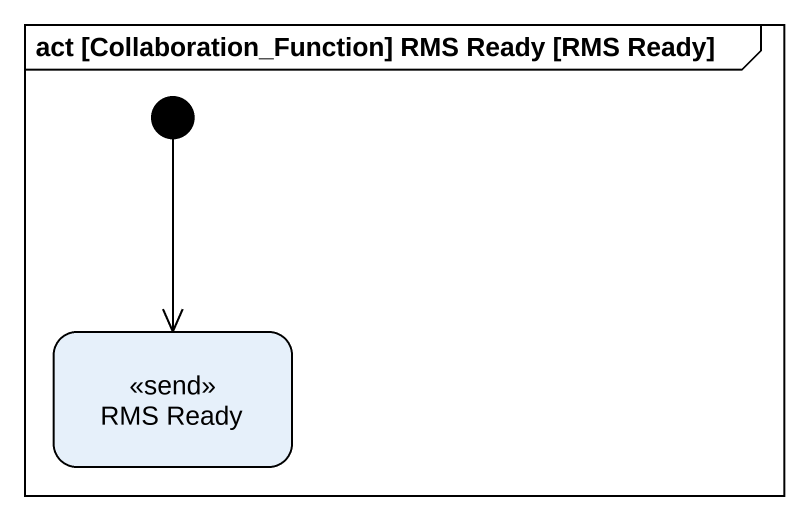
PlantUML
@startuml
mainframe act [Collaboration_Function] RMS Ready [RMS Ready]
hide empty description
state "RMS Ready" as RMS_Ready <<send>>
[*] --> RMS_Ready
@enduml
